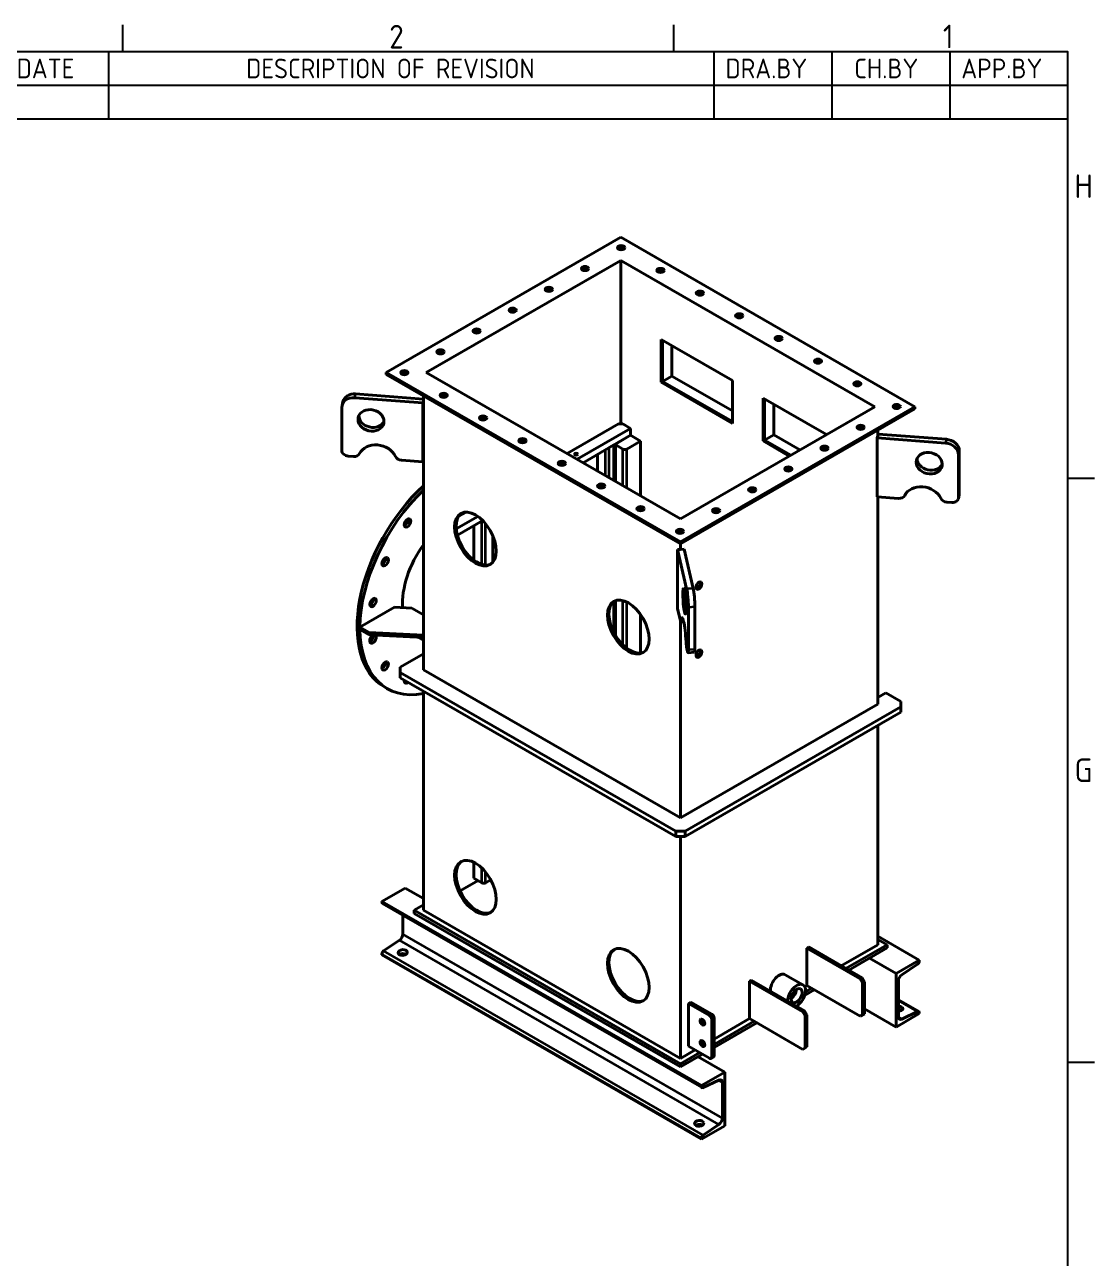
# Model space of a CAD drawing. Header units: millimetres. Extents: x 0 to 4205, y 0 to 2970.
# Drawn here: x 3442 to 4122, y 2103 to 2887 of the extents above; entities that cross this region are included whole.
import ezdxf

# ---------------------------------------------------------------- set-up
doc = ezdxf.new("R2010")
doc.units = ezdxf.units.MM
doc.header["$LTSCALE"] = 5
doc.layers.get('0').update_dxf_attribs({"color": 3, "lineweight": 25, "true_color": 0x00ff00})
for name, color, linetype, lineweight, true_color in [('가시적인 것(ISO)', 3, 'Continuous', 40, 0x00ff00), ('가시적인 좁은 것(ISO)', 3, 'Continuous', 35, 0x00ff00), ('기호(ISO)', 5, 'Continuous', 25, 0x0000ff)]:
    doc.layers.add(name, color=color, linetype=linetype, lineweight=lineweight, true_color=true_color)
doc.layers.add('경계(ISO)', color=7, linetype='Continuous', lineweight=25)
doc.styles.add('ISO ProportionalPSTEK', font='isocp.shx')
doc.styles.add('문자 텍스트_PSTEK_POSCO', font='isocp.shx')

# ---------------------------------------------------------------- blocks, each defined once
blk = doc.blocks.new('경계 Default Border')
at = {"layer": '경계(ISO)'}
for p, q in [((700.83, 574), (700.83, 577.4)), ((770.92, 574), (770.92, 577.4)), ((821, 519.75), (824.4, 519.75)), ((821, 445.5), (824.4, 445.5))]:
    blk.add_line(p, q, dxfattribs=at)
at = {"layer": '경계(ISO)', "flags": 128}
blk.add_lwpolyline([(20, 20), (20, 574), (821, 574), (821, 20), (20, 20)], dxfattribs=at)
at = {"layer": '경계(ISO)', "color": 2, "true_color": 0xffff00, "char_height": 3, "attachment_point": 7, "style": '문자 텍스트_PSTEK_POSCO'}
for s, insert in [('2', (734.71, 574.37)), ('1', (805.13, 574.4)), ('H', (821.88, 555.37)), ('G', (821.88, 481.1))]:
    blk.add_mtext(s, dxfattribs=dict(at, insert=insert))
blk = doc.blocks.new('리비전 내역')
at = {"layer": '기호(ISO)'}
for p, q in [((669, 574), (821, 574)), ((669, 574), (669, 569.72)), ((684, 574), (684, 569.72)), ((699, 574), (699, 569.72)), ((776, 574), (776, 569.72)), ((791, 574), (791, 569.72)), ((806, 574), (806, 569.72)), ((821, 574), (821, 569.72)), ((669, 569.72), (821, 569.72)), ((669, 569.72), (669, 565.44)), ((684, 569.72), (684, 565.44)), ((699, 569.72), (699, 565.44)), ((776, 569.72), (776, 565.44)), ((791, 569.72), (791, 565.44)), ((806, 569.72), (806, 565.44)), ((821, 569.72), (821, 565.44)), ((669, 565.44), (821, 565.44))]:
    blk.add_line(p, q, dxfattribs=at)
at = {"layer": '기호(ISO)', "color": 2, "true_color": 0xffff00, "char_height": 2.5, "attachment_point": 7, "style": 'ISO ProportionalPSTEK'}
for s, insert in [('REV.NO', (670.53, 570.58)), ('DATE', (687.31, 570.58)), ('DESCRIPTION OF REVISION', (716.51, 570.58)), ('DRA.BY', (777.48, 570.58)), ('CH.BY', (793.86, 570.58)), ('APP.BY', (807.48, 570.58))]:
    blk.add_mtext(s, dxfattribs=dict(at, insert=insert))

msp = doc.modelspace()

# ---------------------------------------------------------------- linework, layer by layer
at = {"layer": '가시적인 것(ISO)'}
for p, q in [((3671.6596, 2665.9562), (3820.7413, 2751.8066)), ((3820.7413, 2751.8066), (4007.8299, 2644.0694)), ((3697.1154, 2665.9562), (3820.7413, 2737.1476)), ((3820.7413, 2633.152), (3820.7413, 2737.1476)), ((3820.7413, 2737.1476), (3982.3741, 2644.0694)), ((3846.4623, 2659.6572), (3846.4623, 2686.9088)), ((3846.4623, 2686.9088), (3891.835, 2660.7804)), ((3847.4051, 2686.3658), (3847.4051, 2660.2001)), ((3847.4051, 2660.2001), (3847.4051, 2686.3658)), ((3853.2976, 2682.9725), (3853.2976, 2663.5934)), ((3671.6596, 2665.9562), (3671.6596, 2664.5936)), ((3858.7483, 2558.219), (3671.6596, 2665.9562)), ((3671.6596, 2664.5936), (3858.7483, 2556.8564)), ((3858.7483, 2572.878), (3697.1154, 2665.9562)), ((3847.4051, 2660.2001), (3846.4623, 2659.6572)), ((3891.835, 2633.5288), (3846.4623, 2659.6572)), ((3847.4051, 2660.2001), (3853.2976, 2663.5934)), ((3847.4051, 2660.2001), (3891.835, 2634.6147)), ((3891.835, 2634.6147), (3847.4051, 2660.2001)), ((3853.2976, 2663.5934), (3891.835, 2641.4013)), ((3891.835, 2660.7804), (3891.835, 2633.5288)), ((3652.1711, 2652.2201), (3695.2298, 2648.9164)), ((3695.2298, 2647.5614), (3695.2298, 2651.0204)), ((3643.3605, 2643.6626), (3643.3605, 2616.411)), ((3644.0522, 2647.2856), (3643.5019, 2644.9072)), ((3694.9876, 2646.5143), (3651.6208, 2649.8417)), ((3694.9876, 2646.5143), (3695.2298, 2647.5614)), ((3694.9876, 2609.0434), (3694.9876, 2646.5143)), ((3695.2298, 2610.0905), (3695.2298, 2647.5614)), ((3982.3741, 2644.0694), (3858.7483, 2572.878)), ((4007.8299, 2644.0694), (3858.7483, 2558.219)), ((3911.2804, 2622.3309), (3911.2804, 2649.5825)), ((3911.2804, 2649.5825), (3951.6141, 2626.3559)), ((3912.2232, 2649.0396), (3912.2232, 2622.8739)), ((3912.2232, 2622.8739), (3912.2232, 2649.0396)), ((3918.1158, 2645.6463), (3918.1158, 2626.2672)), ((4007.8299, 2644.0694), (4007.8299, 2642.7068)), ((3858.7483, 2556.8564), (4007.8299, 2642.7068)), ((3786.6744, 2614.3826), (3819.2681, 2633.152)), ((3827.0758, 2630.3526), (3793.0089, 2610.7348)), ((3819.2681, 2633.152), (3822.2144, 2633.152)), ((3822.2144, 2633.152), (3827.0758, 2630.3526)), ((3827.0758, 2625.9242), (3827.0758, 2630.3526)), ((3984.2597, 2625.6746), (3984.2597, 2629.1336)), ((3827.0758, 2625.9242), (3796.8539, 2608.5206)), ((3813.5229, 2618.1196), (3816.4692, 2619.8163)), ((3827.0758, 2625.9242), (3817.4898, 2620.404)), ((3817.6477, 2619.8163), (3822.2144, 2617.1864)), ((3824.5714, 2617.1864), (3833.4103, 2622.2764)), ((3827.0758, 2625.9242), (3833.4103, 2622.2764)), ((3833.4103, 2622.2764), (3833.4103, 2587.4692)), ((3912.2232, 2622.8739), (3911.2804, 2622.3309)), ((3927.9525, 2612.7301), (3911.2804, 2622.3309)), ((3912.2232, 2622.8739), (3918.1158, 2626.2672)), ((3912.2232, 2622.8739), (3928.8953, 2613.273)), ((3928.8953, 2613.273), (3912.2232, 2622.8739)), ((3918.1158, 2626.2672), (3934.7879, 2616.6663)), ((3984.2597, 2625.6746), (3983.9517, 2624.3432)), ((4027.3184, 2621.0159), (3983.9517, 2624.3432)), ((3983.9517, 2624.3432), (3983.9517, 2586.8723)), ((3984.502, 2626.7216), (3984.2597, 2625.6746)), ((3984.502, 2626.7216), (4027.8687, 2623.3943)), ((3647.4906, 2612.6877), (3650.7613, 2612.4367)), ((3806.0099, 2603.248), (3806.0099, 2613.7931)), ((4035.5788, 2586.3176), (4035.5788, 2613.5692)), ((4036.1291, 2615.9476), (4036.1291, 2588.696)), ((3681.3915, 2610.0866), (3694.9876, 2609.0434)), ((3695.2298, 2610.0905), (3694.9876, 2609.0434)), ((3695.2298, 2476.8984), (3695.2298, 2610.0905)), ((3983.9517, 2586.8723), (3997.5478, 2585.8292)), ((3984.2597, 2455.0116), (3984.2597, 2586.8487)), ((4028.1779, 2583.479), (4031.4486, 2583.2281)), ((4035.508, 2585.6953), (4036.0583, 2588.0737)), ((3729.8697, 2574.3753), (3716.1388, 2566.4682)), ((3717.7428, 2574.6875), (3721.9557, 2577.1135)), ((3732.9735, 2571.7343), (3716.8652, 2562.4581)), ((3727.2853, 2546.5704), (3727.2853, 2568.4587)), ((3858.7483, 2563.5272), (3858.7483, 2564.7821)), ((3739.3281, 2545.059), (3739.3281, 2562.3355)), ((3858.7483, 2558.219), (3858.7483, 2556.8564)), ((3856.93, 2553.2578), (3858.7483, 2553.3974)), ((3856.93, 2553.2578), (3862.7081, 2528.2846)), ((3856.93, 2515.7869), (3856.93, 2553.2578)), ((3858.7483, 2553.3974), (3858.7483, 2556.8564)), ((3858.7483, 2553.3974), (3861.0602, 2553.5747)), ((3866.8382, 2528.6015), (3861.0602, 2553.5747)), ((3654.8687, 2503.8742), (3676.9629, 2516.5974)), ((3687.8199, 2516.0629), (3676.9629, 2516.5974)), ((3695.2298, 2511.7958), (3687.8199, 2516.0629)), ((3833.4103, 2511.9081), (3833.4103, 2487.4906)), ((3858.7415, 2507.9575), (3856.93, 2515.7869)), ((3863.8087, 2516.7149), (3863.8087, 2489.4633)), ((3867.9388, 2489.7802), (3867.9388, 2517.0318)), ((3654.8687, 2503.8742), (3654.8658, 2503.8725)), ((3654.8658, 2503.8725), (3660.7584, 2500.4792)), ((3654.8658, 2503.1912), (3654.8658, 2503.8725)), ((3654.8658, 2502.5099), (3654.8658, 2503.1912)), ((3660.7584, 2499.1166), (3654.8658, 2502.5099)), ((3858.7483, 2382.7344), (3858.7483, 2507.9286)), ((3860.8511, 2507.3469), (3859.0603, 2507.2095)), ((3660.7584, 2500.4792), (3695.2298, 2498.7823)), ((3660.7584, 2500.4792), (3660.7584, 2499.1166)), ((3695.2298, 2497.4197), (3660.7584, 2499.1166)), ((3695.2298, 2495.8129), (3692.1786, 2497.5699)), ((3680.4984, 2478.595), (3695.2298, 2487.0783)), ((3863.2584, 2488.4353), (3862.8226, 2490.3187)), ((3867.7073, 2488.0042), (3863.5771, 2487.6873)), ((3680.4984, 2475.2018), (3680.4984, 2478.595)), ((3855.802, 2374.2511), (3680.4984, 2475.2018)), ((3680.4984, 2471.7953), (3680.4984, 2475.2018)), ((3855.802, 2370.8447), (3680.4984, 2471.7953)), ((3695.2298, 2476.8984), (3858.7483, 2382.7344)), ((3672.2053, 2464.9089), (3670.4376, 2465.9269)), ((3695.2298, 2323.949), (3695.2298, 2463.3121)), ((3858.7483, 2382.7344), (3984.2597, 2455.0116)), ((3989.4157, 2462.2224), (3984.2597, 2459.2533)), ((3989.4157, 2462.2224), (3998.9911, 2456.7083)), ((3998.9911, 2456.7083), (3998.9911, 2453.315)), ((3998.9911, 2453.315), (3861.6945, 2374.2511)), ((3998.9911, 2449.9085), (3861.6945, 2370.8447)), ((3998.9911, 2453.315), (3998.9911, 2449.9085)), ((3984.2597, 2302.0622), (3984.2597, 2441.4253)), ((3861.6945, 2374.2511), (3855.802, 2374.2511)), ((3855.802, 2374.2511), (3855.802, 2370.8447)), ((3855.802, 2370.8447), (3861.6945, 2370.8447)), ((3858.7483, 2229.785), (3858.7483, 2370.8447)), ((3861.6945, 2370.8447), (3861.6945, 2374.2511)), ((3727.2853, 2344.4566), (3727.2853, 2354.4903)), ((3683.592, 2338.1081), (3668.8606, 2329.6248)), ((3695.2298, 2331.4063), (3683.592, 2338.1081)), ((3718.5843, 2336.312), (3730.0064, 2342.8896)), ((3732.4413, 2341.4874), (3727.2853, 2344.4566)), ((3738.1067, 2343.3926), (3734.7983, 2341.4874)), ((3668.8606, 2329.6248), (3668.8606, 2329.0636)), ((3872.1538, 2212.5561), (3668.8606, 2329.6248)), ((3669.2074, 2328.298), (3872.5006, 2211.2292)), ((3689.3373, 2323.949), (3695.2298, 2327.3423)), ((3858.7483, 2226.3917), (3689.3373, 2323.949)), ((3689.3373, 2321.9051), (3689.3373, 2323.949)), ((3689.3373, 2321.9051), (3858.7483, 2224.3478)), ((3695.2298, 2323.949), (3858.7483, 2229.785)), ((3682.1189, 2320.8628), (3682.1189, 2308.8433)), ((4010.6289, 2292.2986), (3984.2597, 2307.4836)), ((3679.9673, 2304.8895), (3669.9364, 2298.0985)), ((3939.1817, 2299.9486), (3940.3602, 2300.6272)), ((3939.1817, 2299.9486), (3973.0639, 2280.4371)), ((3939.1817, 2276.1035), (3939.1817, 2299.9486)), ((3940.3602, 2300.6272), (3974.2424, 2281.1158)), ((3961.064, 2288.7047), (3984.2597, 2302.0622)), ((3990.1523, 2302.0622), (3964.0103, 2287.008)), ((3965.7849, 2285.9861), (3990.1523, 2300.0183)), ((3984.2597, 2305.4555), (3990.1523, 2302.0622)), ((3990.1523, 2300.0183), (3990.1523, 2302.0622)), ((3668.8606, 2296.1216), (3668.8606, 2295.5604)), ((3872.1538, 2178.4916), (3668.8606, 2295.5604)), ((3978.9564, 2293.5711), (3995.8975, 2283.8153)), ((3995.8975, 2283.8153), (4010.6289, 2292.2986)), ((4010.6289, 2292.2986), (4010.6289, 2291.7374)), ((3925.4547, 2283.0034), (3936.6505, 2276.5561)), ((3995.8975, 2249.7509), (3995.8975, 2283.8153)), ((4009.5531, 2289.7605), (3999.5222, 2282.9694)), ((3902.6478, 2278.9101), (3903.8263, 2279.5888)), ((3902.6478, 2278.9101), (3936.53, 2259.3987)), ((3902.6478, 2255.065), (3902.6478, 2278.9101)), ((3903.8263, 2279.5888), (3937.7085, 2260.0773)), ((3937.7972, 2275.3062), (3939.1817, 2276.1035)), ((3942.1279, 2274.4068), (3939.1817, 2276.1035)), ((3974.2424, 2281.1158), (3973.0639, 2280.4371)), ((3973.0639, 2280.4371), (3974.537, 2277.8856)), ((3975.7155, 2278.5642), (3974.2424, 2281.1158)), ((3974.537, 2277.8856), (3975.7155, 2278.5642)), ((3974.537, 2277.8856), (3974.537, 2257.4469)), ((3975.7155, 2258.1256), (3975.7155, 2278.5642)), ((3997.3706, 2279.0156), (3997.3706, 2256.2472)), ((3937.7625, 2269.849), (3943.9025, 2273.3849)), ((3942.1279, 2274.4068), (3938.2632, 2272.1813)), ((3942.1279, 2274.4068), (3973.0639, 2256.592)), ((3997.3706, 2266.9962), (4010.2821, 2259.561)), ((3863.9042, 2264.7747), (3865.3774, 2265.623)), ((3863.9042, 2264.7747), (3877.1625, 2257.1398)), ((3863.9042, 2237.5231), (3863.9042, 2264.7747)), ((3865.3774, 2265.623), (3878.6356, 2257.9881)), ((3937.7085, 2260.0773), (3936.53, 2259.3987)), ((3936.53, 2259.3987), (3938.0031, 2256.8471)), ((3939.1817, 2257.5258), (3937.7085, 2260.0773)), ((3995.8975, 2249.7509), (3975.7155, 2261.3729)), ((3999.5222, 2254.7715), (4009.5531, 2259.5332)), ((3878.6356, 2254.5882), (3878.6356, 2230.7431)), ((3880.1088, 2231.5914), (3880.1088, 2255.4365)), ((3880.1088, 2242.0857), (3902.6478, 2255.065)), ((3905.5941, 2253.3684), (3880.1088, 2238.6924)), ((3880.1088, 2236.6485), (3907.3687, 2252.3464)), ((3905.5941, 2253.3684), (3902.6478, 2255.065)), ((3905.5941, 2253.3684), (3936.53, 2235.5536)), ((3938.0031, 2256.8471), (3939.1817, 2257.5258)), ((3938.0031, 2256.8471), (3938.0031, 2236.4085)), ((3939.1817, 2237.0871), (3939.1817, 2257.5258)), ((3974.537, 2257.4469), (3973.0639, 2256.592)), ((3973.0639, 2256.592), (3974.2424, 2257.2707)), ((3974.2424, 2257.2707), (3975.7155, 2258.1256)), ((3975.7155, 2258.1256), (3974.537, 2257.4469)), ((4010.6289, 2258.2341), (3995.8975, 2249.7509)), ((4010.6289, 2258.7953), (4010.6289, 2258.2341)), ((3863.9042, 2237.5231), (3877.1625, 2229.8882)), ((3873.9747, 2238.5533), (3874.1972, 2238.6814)), ((3938.0031, 2236.4085), (3936.53, 2235.5536)), ((3936.53, 2235.5536), (3937.7085, 2236.2322)), ((3937.7085, 2236.2322), (3939.1817, 2237.0871)), ((3939.1817, 2237.0871), (3938.0031, 2236.4085)), ((3858.7483, 2229.785), (3868.045, 2235.1386)), ((3870.9913, 2233.4419), (3858.7483, 2226.3917)), ((3858.7483, 2224.3478), (3872.7659, 2232.42)), ((3886.8852, 2221.0393), (3869.9441, 2230.7951)), ((3878.2021, 2229.786), (3879.6753, 2230.6344)), ((3858.7483, 2224.3478), (3858.7483, 2226.3917)), ((3872.1538, 2212.5561), (3886.8852, 2221.0393)), ((3886.8852, 2221.0393), (3886.8852, 2186.9749)), ((3872.1538, 2211.9949), (3872.1538, 2212.5561)), ((3883.2605, 2216.0187), (3873.2296, 2211.257)), ((3885.4121, 2191.7746), (3885.4121, 2214.543)), ((3886.8852, 2186.9749), (3872.1538, 2178.4916)), ((3873.2296, 2181.0297), (3883.2605, 2187.8208)), ((3872.1538, 2178.4916), (3872.1538, 2179.0528))]:
    msp.add_line(p, q, dxfattribs=at)
for centre, major_axis, ratio in [((3821.0359, 2745.1897), (2.2917, 0), 0.5758617), ((3798.0549, 2731.9558), (2.2917, 0), 0.5758617), ((3846.0793, 2730.7682), (2.2917, 0), 0.5758617), ((3775.074, 2718.722), (2.2917, 0), 0.5758617), ((3871.1226, 2716.3466), (2.2917, 0), 0.5758617), ((3752.093, 2705.4881), (2.2917, 0), 0.5758617), ((3896.166, 2701.9251), (2.2917, 0), 0.5758617), ((3729.112, 2692.2542), (2.2917, 0), 0.5758617), ((3921.2094, 2687.5036), (2.2917, 0), 0.5758617), ((3706.131, 2679.0204), (2.2917, 0), 0.5758617), ((3683.1501, 2665.7865), (2.2917, 0), 0.5758617), ((3946.2527, 2673.0821), (2.2917, 0), 0.5758617), ((3971.2961, 2658.6606), (2.2917, 0), 0.5758617), ((3708.1934, 2651.365), (2.2917, 0), 0.5758617), ((3996.3395, 2644.2391), (2.2917, 0), 0.5758617), ((3661.9462, 2635.4237), (-8.1189, 1.8785), 0.81038575), ((3733.2368, 2636.9435), (2.2917, 0), 0.5758617), ((3973.3585, 2631.0052), (2.2917, 0), 0.5758617), ((3758.2802, 2622.522), (2.2917, 0), 0.5758617), ((3792.4275, 2613.9629), (1.0244, 0), 0.5758617), ((3950.3775, 2617.7713), (2.2917, 0), 0.5758617), ((4016.993, 2608.1823), (-8.1189, 1.8785), 0.81038575), ((3783.3235, 2608.1004), (2.2917, 0), 0.5758617), ((3927.3965, 2604.5375), (2.2917, 0), 0.5758617), ((3808.3669, 2593.6789), (2.2917, 0), 0.5758617), ((3904.4156, 2591.3036), (2.2917, 0), 0.5758617), ((3833.4103, 2579.2574), (2.2917, 0), 0.5758617), ((3685.1462, 2570.1948), (1.4555, 2.5275), 0.57809312), ((3728.3754, 2560.0045), (-9.3569, 16.2484), 0.57809312), ((3881.4346, 2578.0698), (2.2917, 0), 0.5758617), ((3858.4536, 2564.8359), (2.2917, 0), 0.5758617), ((3670.9209, 2545.5558), (1.4555, 2.5275), 0.57809312), ((3861.3324, 2520.6048), (-0.6375, 8.3089), 0.10797331), ((3870.5334, 2530.3775), (1.2996, 2.2567), 0.57809312), ((3663.2222, 2519.6332), (1.4555, 2.5275), 0.57809312), ((3825.6026, 2504.0151), (-9.3569, 16.2484), 0.57809312), ((3870.5334, 2487.1157), (1.2996, 2.2567), 0.57809312), ((3670.9209, 2479.3176), (1.4555, 2.5275), 0.57809312), ((3728.3754, 2338.5855), (-9.3569, 16.2484), 0.57809312), ((3682.1189, 2297.1179), (2.9128, 0.2418), 0.62381899), ((3825.6026, 2282.5961), (-9.3569, 16.2484), 0.57809312), ((3932.6998, 2269.6956), (2.4604, 4.2726), 0.57809312), ((3872.7431, 2252.8718), (-1.0397, 1.8054), 0.57809312), ((3872.7431, 2239.2461), (-1.0397, 1.8054), 0.57809312), ((3870.6807, 2188.5324), (2.9128, 0.2418), 0.62381899)]:
    msp.add_ellipse(centre, major_axis=major_axis, ratio=ratio, dxfattribs=at)
for centre, major_axis, ratio, start_param, end_param in [((3821.0359, 2743.8271), (-2.2917, 0), 0.5758617, 3.68406175, 5.74071621), ((3798.0549, 2730.5932), (-2.2917, 0), 0.5758617, 3.68406175, 5.74071621), ((3846.0793, 2729.4056), (-2.2917, 0), 0.5758617, 3.68406175, 5.74071621), ((3775.074, 2717.3594), (-2.2917, 0), 0.5758617, 3.68406175, 5.74071621), ((3871.1226, 2714.9841), (-2.2917, 0), 0.5758617, 3.68406175, 5.74071621), ((3752.093, 2704.1255), (-2.2917, 0), 0.5758617, 3.68406175, 5.74071621), ((3896.166, 2700.5625), (-2.2917, 0), 0.5758617, 3.68406175, 5.74071621), ((3729.112, 2690.8917), (-2.2917, 0), 0.5758617, 3.68406175, 5.74071621), ((3921.2094, 2686.141), (-2.2917, 0), 0.5758617, 3.68406175, 5.74071621), ((3706.131, 2677.6578), (-2.2917, 0), 0.5758617, 3.68406175, 5.74071621), ((3946.2527, 2671.7195), (-2.2917, 0), 0.5758617, 3.68406175, 5.74071621), ((3683.1501, 2664.4239), (-2.2917, 0), 0.5758617, 3.68406175, 5.74071621), ((3652.1711, 2645.4072), (-8.1189, 1.8785), 0.81038575, 4.89773566, 6.28318531), ((3708.1934, 2650.0024), (-2.2917, 0), 0.5758617, 3.68406175, 5.74071621), ((3971.2961, 2657.298), (-2.2917, 0), 0.5758617, 3.68406175, 5.74071621), ((3651.6208, 2643.0288), (-8.1189, 1.8785), 0.81038575, 4.89773566, 6.46853199), ((3996.3395, 2642.8765), (-2.2917, 0), 0.5758617, 3.68406175, 5.74071621), ((3662.4965, 2637.8021), (-8.1189, 1.8785), 0.81038575, 0.18174513, 2.95984752), ((3733.2368, 2635.5809), (-2.2917, 0), 0.5758617, 3.68406175, 5.74071621), ((3973.3585, 2629.6426), (-2.2917, 0), 0.5758617, 3.68406175, 5.74071621), ((3666.0764, 2609.5584), (-12.1783, 2.8177), 0.81038575, 3.71133611, 6.08413521), ((3758.2802, 2621.1594), (-2.2917, 0), 0.5758617, 3.68406175, 5.74071621), ((3817.0584, 2619.4769), (0.8333, 0), 0.5758617, 0.78539816, 2.35619449), ((4027.3184, 2614.203), (8.1189, -1.8785), 0.81038575, 0.18534668, 1.75614301), ((4027.8687, 2616.5814), (8.1189, -1.8785), 0.81038575, 0.18534668, 1.75614301), ((3647.4906, 2616.0941), (-4.0594, 0.9392), 0.81038575, 0.18534668, 1.75614301), ((3650.7613, 2615.8432), (4.0594, -0.9392), 0.81038575, 4.89773566, 6.08413521), ((3681.3915, 2613.493), (-4.0594, 0.9392), 0.81038575, 0.56974346, 1.75614301), ((3823.3929, 2617.8651), (1.6667, 0), 0.5758617, 3.92699082, 5.49778714), ((3950.3775, 2616.4088), (-2.2917, 0), 0.5758617, 3.68406175, 5.74071621), ((3783.3235, 2606.7379), (-2.2917, 0), 0.5758617, 3.68406175, 5.74071621), ((3927.3965, 2603.1749), (-2.2917, 0), 0.5758617, 3.68406175, 5.74071621), ((4017.5433, 2610.5607), (-8.1189, 1.8785), 0.81038575, 0.18174513, 2.95984752), ((3712.0236, 2538.1422), (-41.586, -72.2153), 0.57809312, 4.21406354, 6.28318531), ((3713.7914, 2537.1242), (-41.586, -72.2153), 0.57809312, 4.24551376, 5.48585327), ((3808.3669, 2592.3164), (-2.2917, 0), 0.5758617, 3.68406175, 5.74071621), ((3904.4156, 2589.941), (-2.2917, 0), 0.5758617, 3.68406175, 5.74071621), ((4012.8629, 2582.9509), (-12.1783, 2.8177), 0.81038575, 3.71133611, 6.08413521), ((4031.9989, 2589.0129), (4.0594, -0.9392), 0.81038575, 0, 0.18534668), ((3997.5478, 2589.2356), (4.0594, -0.9392), 0.81038575, 4.89773566, 6.08413521), ((4028.1779, 2586.8855), (-4.0594, 0.9392), 0.81038575, 0.56974346, 1.75614301), ((4031.4486, 2586.6345), (4.0594, -0.9392), 0.81038575, 4.89773566, 6.46853199), ((3683.3785, 2571.2128), (1.4555, 2.5275), 0.57809312, 3.79126171, 5.63351625), ((3729.3183, 2560.5474), (-9.3569, 16.2484), 0.57809312, 0.05020729, 3.09138537), ((3833.4103, 2577.8948), (-2.2917, 0), 0.5758617, 3.68406175, 5.74071621), ((3881.4346, 2576.7072), (-2.2917, 0), 0.5758617, 3.68406175, 5.74071621), ((3858.4536, 2563.4733), (-2.2917, 0), 0.5758617, 3.68406175, 5.74071621), ((3713.7914, 2537.1242), (22.4876, 39.0504), 0.57809312, 1.4052953, 2.42126503), ((3669.1531, 2546.5738), (1.4555, 2.5275), 0.57809312, 3.79126171, 5.63351625), ((3862.7081, 2521.4717), (0.6375, -8.3089), 0.10797331, 0.95299034, 2.52378666), ((3866.8382, 2521.7886), (-0.6375, 8.3089), 0.10797331, 4.09458299, 5.66537932), ((3869.5906, 2530.9205), (-1.2996, -2.2567), 0.57809312, 0.36970526, 2.7718874), ((3661.4544, 2520.6512), (1.4555, 2.5275), 0.57809312, 3.79126171, 5.63351625), ((3826.5454, 2504.558), (-9.3569, 16.2484), 0.57809312, 0.05020729, 3.09138537), ((3860.7821, 2497.4349), (-0.9563, 12.4634), 0.10797331, 4.47897977, 6.85177887), ((3713.7914, 2537.1242), (-41.586, -72.2153), 0.57809312, 5.50590392, 6.74619311), ((3858.7415, 2511.3639), (0.3188, -4.1545), 0.10797331, 5.66537932, 6.85177887), ((3663.2222, 2496.3734), (1.4555, 2.5275), 0.57809312, 0.54452744, 6.31432039), ((3661.4544, 2497.3914), (1.4555, 2.5275), 0.57809312, 3.79126171, 5.63351625), ((3862.8226, 2493.7252), (-0.3188, 4.1545), 0.10797331, 1.33738711, 2.52378666), ((3863.2584, 2491.8417), (0.3188, -4.1545), 0.10797331, 5.66537932, 7.23617564), ((3867.3885, 2492.1586), (0.3188, -4.1545), 0.10797331, 0, 0.95299034), ((3869.5906, 2487.6586), (-1.2996, -2.2567), 0.57809312, 0.36970526, 2.7718874), ((3669.1531, 2480.3356), (1.4555, 2.5275), 0.57809312, 3.79126171, 5.63351625), ((3685.1462, 2471.0623), (-1.4555, -2.5275), 0.57809312, 5.32797839, 7.23839222), ((3683.3785, 2472.0803), (1.4555, 2.5275), 0.57809312, 3.79126171, 4.09679957), ((3729.3183, 2339.1284), (-9.3569, 16.2484), 0.57809312, 0.05020729, 3.09138537), ((3733.6198, 2342.1661), (-1.6667, 0), 0.5758617, 0.78539816, 2.35619449), ((3670.0391, 2329.7423), (-0.8317, -1.4443), 0.57809312, 5.49585344, 6.28318531), ((3679.7619, 2307.486), (-1.6634, -2.8886), 0.57809312, 0.87073092, 2.35426078), ((3670.0391, 2296.8002), (-0.8317, -1.4443), 0.57809312, 4.01232357, 5.49585344), ((3826.5454, 2283.139), (-9.3569, 16.2484), 0.57809312, 0.05020729, 3.09138537), ((3682.1189, 2294.7121), (-2.9167, 0), 0.5758617, 3.93886495, 5.5699965), ((4009.4504, 2291.0587), (-0.8317, -1.4443), 0.57809312, 0.87073092, 2.35426078), ((3921.504, 2276.1429), (3.9507, 6.8605), 0.57809312, 0, 2.3996023), ((3999.7277, 2280.3729), (-1.6634, -2.8886), 0.57809312, 4.01232357, 5.49585344), ((3932.6998, 2269.6956), (3.9507, 6.8605), 0.57809312, 3.88358301, 8.6827876), ((3929.0936, 2271.7723), (2.3809, 4.1345), 0.57809312, 3.96269033, 5.46208764), ((3929.0936, 2271.7723), (-2.3528, -4.0858), 0.57809312, 0.82237712, 2.31921553), ((3997.3706, 2261.4883), (2.9147, -0.2033), 0.52343839, 4.74888596, 7.89047861), ((3997.3706, 2259.0824), (-2.9167, 0), 0.5758617, 3.94118482, 4.71238898), ((4009.4504, 2258.1166), (0.8317, 1.4443), 0.57809312, 5.49585344, 6.9793833), ((3874.2162, 2253.7202), (1.0397, -1.8054), 0.57809312, 3.92506456, 5.4997134), ((3877.1625, 2255.4365), (1.0397, -1.8054), 0.57809312, 0.78733187, 2.3581282), ((3878.6356, 2256.2849), (-1.0397, 1.8054), 0.57809312, 3.92892453, 5.49972085), ((3999.7277, 2257.6045), (-1.6634, -2.8886), 0.57809312, 5.49585344, 6.9793833), ((3874.2162, 2240.0944), (1.0397, -1.8054), 0.57809312, 3.92506456, 5.4997134), ((3877.1625, 2231.5914), (1.0397, -1.8054), 0.57809312, 5.49972085, 7.07051718), ((3878.6356, 2232.4397), (1.0397, -1.8054), 0.57809312, 0, 0.78733187), ((3873.3323, 2212.6735), (-0.8317, -1.4443), 0.57809312, 5.49585344, 6.9793833), ((3883.0551, 2213.1856), (1.6634, 2.8886), 0.57809312, 5.49585344, 6.9793833), ((3883.0551, 2190.4172), (1.6634, 2.8886), 0.57809312, 4.01232357, 5.49585344), ((3870.6807, 2186.1265), (-2.9167, 0), 0.5758617, 3.93886495, 5.5699965), ((3873.3323, 2179.7315), (0.8317, 1.4443), 0.57809312, 0.87073092, 2.35426078)]:
    msp.add_ellipse(centre, major_axis=major_axis, ratio=ratio, start_param=start_param, end_param=end_param, dxfattribs=at)
at = {"layer": '가시적인 좁은 것(ISO)'}
for p, q in [((3651.6208, 2649.8417), (3652.1711, 2652.2201)), ((3816.4692, 2597.2249), (3816.4692, 2619.8163)), ((3817.6477, 2596.5463), (3817.6477, 2619.8163)), ((4027.8687, 2623.3943), (4027.3184, 2621.0159)), ((3811.1659, 2600.2789), (3811.1659, 2616.7623)), ((3813.5229, 2598.9216), (3813.5229, 2618.1196)), ((3822.2144, 2593.9165), (3822.2144, 2617.1864)), ((3824.5714, 2592.5591), (3824.5714, 2617.1864)), ((4035.5788, 2613.5692), (4036.1291, 2615.9476)), ((4036.1291, 2588.696), (4035.5788, 2586.3176)), ((3732.4413, 2543.8513), (3732.4413, 2571.4278)), ((3734.7983, 2543.4334), (3734.7983, 2569.716)), ((3739.7186, 2545.5364), (3739.7186, 2561.4084)), ((3866.8382, 2528.6015), (3862.7081, 2528.2846)), ((3816.4692, 2500.3979), (3816.4692, 2520.3232)), ((3817.6477, 2498.3176), (3817.6477, 2520.8592)), ((3822.2144, 2492.564), (3822.2144, 2520.7862)), ((3824.5714, 2490.5366), (3824.5714, 2519.8915)), ((3813.5229, 2509.1796), (3813.5229, 2514.9348)), ((3863.8087, 2516.7149), (3867.9388, 2517.0318)), ((3860.7009, 2507.9928), (3859.2517, 2507.8817)), ((3867.9388, 2489.7802), (3863.8087, 2489.4633)), ((3732.4413, 2341.4874), (3732.4413, 2350.8345)), ((3734.7983, 2341.4874), (3734.7983, 2348.2969)), ((3872.1538, 2211.9949), (3668.8606, 2329.0636)), ((3885.4121, 2191.7746), (3682.1189, 2308.8433)), ((3873.2296, 2181.0297), (3669.9364, 2298.0985)), ((3883.2605, 2187.8208), (3679.9673, 2304.8895)), ((3872.1538, 2179.0528), (3668.8606, 2296.1216)), ((4009.5531, 2259.5332), (3997.3706, 2266.5486)), ((3878.6356, 2257.9881), (3877.1625, 2257.1398)), ((3878.6356, 2254.5882), (3880.1088, 2255.4365)), ((3999.5222, 2254.7715), (3997.3804, 2256.0048)), ((3880.1088, 2231.5914), (3878.6356, 2230.7431)), ((3885.4121, 2214.543), (3883.0351, 2215.9118))]:
    msp.add_line(p, q, dxfattribs=at)

# ---------------------------------------------------------------- block references
at = {"xscale": 5, "yscale": 5, "zscale": 5}
msp.add_blockref('경계 Default Border', (0, 0), dxfattribs=at)
at = {"layer": '기호(ISO)', "xscale": 5, "yscale": 5, "zscale": 5}
msp.add_blockref('리비전 내역', (0, 0), dxfattribs=at)

doc.saveas('drawing.dxf')
